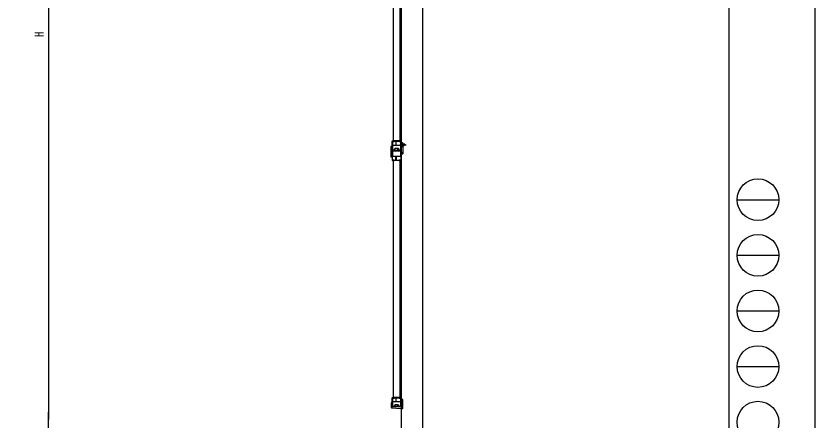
# Model space of a CAD drawing. Units: millimetres, scale not verified. Extents: x -4205 to 4205, y -2970 to 2970.
# Drawn here: x 1333 to 4205, y -1442 to 11 of the extents above; entities that cross this region are included whole.
import ezdxf
from ezdxf.enums import TextEntityAlignment as Align

# ---------------------------------------------------------------- set-up
doc = ezdxf.new("R2010")
doc.units = ezdxf.units.MM
doc.header["$LTSCALE"] = 12
for name, color, linetype in [('0-4_YKK_A1', 4, 'Continuous'), ('0-5_YKK_D', 6, 'Continuous'), ('0-6_YKK_ZWAK', 7, 'Continuous')]:
    doc.layers.add(name, color=color, linetype=linetype)
doc.styles.add('ＭＳ ゴシック', font='')
doc.styles.get('ＭＳ ゴシック').set_extended_font_data('MS Gothic')

msp = doc.modelspace()

# ---------------------------------------------------------------- linework, layer by layer
at = {"layer": '0-4_YKK_A1'}
for p, q in [((2717.58, 1370), (2717.58, -1475)), ((2795.58, -1475), (2795.58, 1367)), ((2689.27, 413.5), (2689.27, -438.5)), ((2712.27, 413.5), (2712.27, -438.5)), ((2685.58, -471.5), (2685.58, -439.5)), ((2686.38, -439.8), (2686.38, -453.5)), ((2686.38, -454.9), (2686.38, -471.4)), ((2686.58, -438.5), (2691.08, -438.5)), ((2691.08, -439.5), (2686.68, -439.5)), ((2686.68, -453.8), (2716.48, -453.8)), ((2716.48, -454.6), (2686.68, -454.6)), ((2691.38, -439.5), (2687.33, -439.5)), ((2687.33, -440.7), (2692.28, -440.7)), ((2691.68, -439), (2691.68, -439.2)), ((2710.98, -438.5), (2692.18, -438.5)), ((2692.58, -440.4), (2692.58, -440)), ((2692.88, -439.7), (2697.78, -439.7)), ((2698.08, -440), (2698.08, -453)), ((2699.08, -453), (2699.08, -440)), ((2699.38, -439.7), (2710.28, -439.7)), ((2710.58, -440), (2710.58, -440.4)), ((2710.88, -440.7), (2715.83, -440.7)), ((2711.48, -439.2), (2711.48, -439)), ((2715.83, -439.5), (2711.78, -439.5)), ((2712.08, -438.5), (2716.58, -438.5)), ((2716.48, -439.5), (2712.08, -439.5)), ((2712.27, -452.5), (2735.27, -452.5)), ((2716.78, -453.5), (2716.78, -439.8)), ((2716.78, -471.4), (2716.78, -454.9)), ((2717.58, -439.5), (2717.58, -471.5)), ((2719.76, -446.6), (2720.27, -446.6)), ((2720.27, -446.6), (2720.27, -458.4)), ((2720.27, -450.65), (2729.96, -450.65)), ((2720.27, -454.35), (2729.96, -454.35)), ((2720.27, -455), (2728.57, -455)), ((2730.27, -450.8), (2728.57, -450)), ((2730.27, -454.2), (2728.57, -455)), ((2730.27, -450.8), (2730.27, -454.2)), ((2685.58, -476), (2685.58, -508)), ((2686.38, -476.1), (2686.38, -492.6)), ((2694.58, -472.5), (2686.58, -472.5)), ((2716.58, -475), (2686.58, -475)), ((2686.68, -471.7), (2693.58, -471.7)), ((2716.48, -475.8), (2686.68, -475.8)), ((2694.08, -471.2), (2694.08, -468.91)), ((2694.1, -468.81), (2695.38, -465.35)), ((2694.88, -469.05), (2694.88, -470.56)), ((2696.11, -465.7), (2694.9, -468.95)), ((2695.33, -470.82), (2695.81, -470.54)), ((2696.31, -470.99), (2695.34, -472.14)), ((2695.96, -470.5), (2696.08, -470.5)), ((2696.32, -464.7), (2706.84, -464.7)), ((2706.77, -465.5), (2696.39, -465.5)), ((2707.81, -472.14), (2706.85, -470.99)), ((2708.26, -468.95), (2707.05, -465.7)), ((2707.08, -470.5), (2707.2, -470.5)), ((2707.35, -470.54), (2707.83, -470.82)), ((2707.78, -465.35), (2709.06, -468.81)), ((2708.28, -470.56), (2708.28, -469.05)), ((2716.58, -472.5), (2708.58, -472.5)), ((2709.08, -468.91), (2709.08, -471.2)), ((2709.58, -471.7), (2716.48, -471.7)), ((2716.78, -492.6), (2716.78, -476.1)), ((2717.58, -508), (2717.58, -476)), ((2686.38, -507.7), (2686.38, -494)), ((2686.58, -509), (2691.08, -509)), ((2686.68, -492.9), (2716.48, -492.9)), ((2686.68, -493.7), (2716.48, -493.7)), ((2691.08, -508), (2686.68, -508)), ((2687.33, -506.8), (2692.28, -506.8)), ((2691.38, -508), (2687.33, -508)), ((2689.27, -509), (2689.27, -1361)), ((2691.68, -508.5), (2691.68, -508.3)), ((2710.98, -509), (2692.18, -509)), ((2692.58, -507.1), (2692.58, -507.5)), ((2692.88, -507.8), (2697.78, -507.8)), ((2698.08, -507.5), (2698.08, -494.5)), ((2699.08, -494.5), (2699.08, -507.5)), ((2699.38, -507.8), (2710.28, -507.8)), ((2710.58, -507.5), (2710.58, -507.1)), ((2710.88, -506.8), (2715.83, -506.8)), ((2711.48, -508.3), (2711.48, -508.5)), ((2715.83, -508), (2711.78, -508)), ((2716.48, -508), (2712.08, -508)), ((2712.08, -509), (2716.58, -509)), ((2712.27, -509), (2712.27, -1361)), ((2716.78, -494), (2716.78, -507.7)), ((2685.58, -1394), (2685.58, -1362)), ((2686.38, -1362.3), (2686.38, -1376)), ((2686.38, -1377.4), (2686.38, -1393.9)), ((2686.58, -1361), (2691.08, -1361)), ((2691.08, -1362), (2686.68, -1362)), ((2686.68, -1376.3), (2716.48, -1376.3)), ((2716.48, -1377.1), (2686.68, -1377.1)), ((2691.38, -1362), (2687.33, -1362)), ((2687.33, -1363.2), (2692.28, -1363.2)), ((2691.68, -1361.5), (2691.68, -1361.7)), ((2710.98, -1361), (2692.18, -1361)), ((2692.58, -1362.9), (2692.58, -1362.5)), ((2692.88, -1362.2), (2697.78, -1362.2)), ((2698.08, -1362.5), (2698.08, -1375.5)), ((2699.08, -1375.5), (2699.08, -1362.5)), ((2699.38, -1362.2), (2710.28, -1362.2)), ((2710.58, -1362.5), (2710.58, -1362.9)), ((2710.88, -1363.2), (2715.83, -1363.2)), ((2711.48, -1361.7), (2711.48, -1361.5)), ((2715.83, -1362), (2711.78, -1362)), ((2712.08, -1361), (2716.58, -1361)), ((2716.48, -1362), (2712.08, -1362)), ((2716.78, -1376), (2716.78, -1362.3)), ((2716.78, -1393.9), (2716.78, -1377.4)), ((2717.58, -1362), (2717.58, -1394)), ((2721.08, -1368.3), (2721.08, -1382.28)), ((2723.78, -1368), (2721.38, -1368)), ((2724.08, -1399.93), (2724.08, -1368.3)), ((2682.08, -1380.3), (2682.08, -1397.07)), ((2683.45, -1380), (2682.38, -1380)), ((2684.99, -1381.41), (2683.67, -1380.09)), ((2685.08, -1394), (2685.08, -1381.62)), ((2704.38, -1395), (2686.08, -1395)), ((2694.58, -1395), (2686.58, -1395)), ((2686.68, -1394.2), (2693.58, -1394.2)), ((2694.08, -1393.7), (2694.08, -1391.41)), ((2694.1, -1391.31), (2695.38, -1387.85)), ((2694.88, -1391.55), (2694.88, -1393.06)), ((2696.11, -1388.2), (2694.9, -1391.45)), ((2695.33, -1393.32), (2695.81, -1393.04)), ((2696.31, -1393.49), (2695.34, -1394.64)), ((2695.96, -1393), (2696.08, -1393)), ((2696.32, -1387.2), (2706.84, -1387.2)), ((2706.77, -1388), (2696.39, -1388)), ((2704.68, -1388.8), (2704.68, -1394.7)), ((2705.55, -1388.5), (2704.98, -1388.5)), ((2706.59, -1389.41), (2705.77, -1388.59)), ((2706.68, -1394.7), (2706.68, -1389.62)), ((2707.81, -1394.64), (2706.85, -1393.49)), ((2717.58, -1395), (2706.98, -1395)), ((2708.26, -1391.45), (2707.05, -1388.2)), ((2707.08, -1393), (2707.2, -1393)), ((2707.35, -1393.04), (2707.83, -1393.32)), ((2707.78, -1387.85), (2709.06, -1391.31)), ((2708.28, -1393.06), (2708.28, -1391.55)), ((2716.58, -1395), (2708.58, -1395)), ((2709.08, -1391.41), (2709.08, -1393.7)), ((2709.58, -1394.2), (2716.48, -1394.2)), ((2720.08, -1383.52), (2720.08, -1392.5)), ((2720.99, -1382.49), (2720.17, -1383.31))]:
    msp.add_line(p, q, dxfattribs=at)
at = {"layer": '0-4_YKK_A1', "color": 7}
for p, q in [((2681.27, -497.2), (2681.27, -457.8)), ((2681.57, -457.5), (2682.65, -457.5)), ((2682.86, -457.59), (2684.18, -458.91)), ((2684.27, -459.12), (2684.27, -471.5)), ((2720.27, -459.78), (2720.27, -445.8)), ((2720.57, -445.5), (2722.97, -445.5)), ((2723.27, -445.8), (2723.27, -485)), ((2684.27, -476), (2684.27, -497.2)), ((2685.27, -472.5), (2703.67, -472.5)), ((2716.97, -475), (2685.27, -475)), ((2703.97, -472.2), (2703.97, -466.3)), ((2704.27, -466), (2704.85, -466)), ((2705.06, -466.09), (2705.88, -466.91)), ((2705.97, -467.12), (2705.97, -472.2)), ((2706.27, -472.5), (2716.77, -472.5)), ((2717.27, -479.2), (2717.27, -475.3)), ((2719.27, -470), (2719.27, -461.02)), ((2719.36, -460.81), (2720.18, -459.99)), ((2720.37, -485), (2720.37, -479.8)), ((2722.97, -485.3), (2720.67, -485.3)), ((2683.97, -497.5), (2681.57, -497.5))]:
    msp.add_line(p, q, dxfattribs=at)
at = {"layer": '0-4_YKK_A1'}
for points in [[(2717.66, -450), (2720.44, -451.36), (2721.05, -452.5)], [(2717.66, -455), (2720.44, -453.65), (2721.05, -452.5)], [(2719.76, -446.6), (2719.76, -458.4), (2720.27, -458.4)], [(2720.27, -450), (2728.57, -450), (2728.57, -455)], [(2683.01, -1398.07), (2717.58, -1400.54), (2723.01, -1400.92)]]:
    msp.add_lwpolyline(points, dxfattribs=at)
msp.add_lwpolyline([(2684.27, -496.5), (2685.77, -496.5), (2685.77, -481.5), (2684.27, -481.5)], close=True, dxfattribs=at)
at = {"layer": '0-4_YKK_A1', "color": 7}
msp.add_lwpolyline([(2720.07, -479.5), (2717.58, -479.5), (2717.57, -479.5)], dxfattribs=at)
for centre, radius, start, end in [((2681.57, -457.8), 0.3, 90, 180), ((2682.65, -457.8), 0.3, 45, 90), ((2683.97, -459.12), 0.3, 0, 45), ((2720.57, -445.8), 0.3, 90, 180), ((2722.97, -445.8), 0.3, 0, 90), ((2685.27, -471.5), 1, 180, 270), ((2685.27, -476), 1, 90, 180), ((2703.67, -472.2), 0.3, 270, 0), ((2704.27, -466.3), 0.3, 90, 180), ((2704.85, -466.3), 0.3, 45, 90), ((2705.67, -467.12), 0.3, 360, 45), ((2706.27, -472.2), 0.3, 180, 270), ((2716.77, -470), 2.5, 270, 288.81861), ((2716.97, -475.3), 0.3, 0, 90), ((2717.57, -479.2), 0.3, 180, 270), ((2716.77, -470), 2.5, 288.81861, 0), ((2719.57, -461.02), 0.3, 135, 180), ((2720.07, -479.8), 0.3, 360, 90), ((2719.97, -459.78), 0.3, 315, 360), ((2720.67, -485), 0.3, 180, 270), ((2722.97, -485), 0.3, 270, 0), ((2681.57, -497.2), 0.3, 180, 270), ((2683.97, -497.2), 0.3, 270, 0)]:
    msp.add_arc(centre, radius, start, end, dxfattribs=at)
at = {"layer": '0-4_YKK_A1'}
for centre, radius, start, end in [((2686.58, -439.5), 1, 90, 180), ((2686.68, -439.8), 0.3, 90, 180), ((2686.68, -453.5), 0.3, 180, 270), ((2686.68, -454.9), 0.3, 90, 180), ((2687.33, -440.1), 0.6, 90, 270), ((2691.08, -439), 0.5, 270, 90), ((2691.38, -439.2), 0.3, 270, 0), ((2692.18, -439), 0.5, 90, 180), ((2692.28, -440.4), 0.3, 270, 360), ((2692.88, -440), 0.3, 90, 180), ((2697.78, -440), 0.3, 0, 90), ((2698.58, -453), 0.5, 180, 0), ((2699.38, -440), 0.3, 90, 180), ((2710.28, -440), 0.3, 0, 90), ((2710.88, -440.4), 0.3, 180, 270), ((2710.98, -439), 0.5, 0, 90), ((2711.78, -439.2), 0.3, 180, 270), ((2712.08, -439), 0.5, 90, 270), ((2715.83, -440.1), 0.6, 270, 90), ((2716.48, -439.8), 0.3, 0, 90), ((2716.48, -453.5), 0.3, 270, 0), ((2716.48, -454.9), 0.3, 0, 90), ((2716.58, -439.5), 1, 360, 90), ((2725.5, -452.5), 8.23, 134.2189, 225.7811), ((2686.58, -471.5), 1, 180, 270), ((2686.58, -476), 1, 90, 180), ((2686.68, -471.4), 0.3, 180, 270), ((2686.68, -476.1), 0.3, 90, 180), ((2693.58, -471.2), 0.5, 270, 0), ((2694.38, -468.91), 0.3, 159.62356, 180), ((2694.58, -471.5), 1, 270, 320), ((2695.18, -469.05), 0.3, 159.62356, 180), ((2695.18, -470.56), 0.3, 180, 300), ((2696.32, -465.7), 1, 90, 159.62356), ((2695.96, -470.8), 0.3, 90, 120), ((2696.08, -470.8), 0.3, 319.93815, 90), ((2696.39, -465.8), 0.3, 90, 159.62356), ((2706.77, -465.8), 0.3, 20.37644, 90), ((2707.08, -470.8), 0.3, 90, 220.06185), ((2706.84, -465.7), 1, 20.37644, 90), ((2707.2, -470.8), 0.3, 60, 90), ((2708.58, -471.5), 1, 220, 270), ((2707.98, -470.56), 0.3, 240, 0), ((2707.98, -469.05), 0.3, 0, 20.37644), ((2708.78, -468.91), 0.3, 0, 20.37644), ((2709.58, -471.2), 0.5, 180, 270), ((2716.48, -471.4), 0.3, 270, 0), ((2716.48, -476.1), 0.3, 0, 90), ((2716.58, -471.5), 1, 270, 0), ((2716.58, -476), 1, 0, 90), ((2686.58, -508), 1, 180, 270), ((2686.68, -492.6), 0.3, 180, 270), ((2686.68, -494), 0.3, 90, 180), ((2686.68, -507.7), 0.3, 180, 270), ((2687.33, -507.4), 0.6, 90, 270), ((2691.08, -508.5), 0.5, 270, 90), ((2691.38, -508.3), 0.3, 0, 90), ((2692.18, -508.5), 0.5, 180, 270), ((2692.28, -507.1), 0.3, 0, 90), ((2692.88, -507.5), 0.3, 180, 270), ((2697.78, -507.5), 0.3, 270, 0), ((2698.58, -494.5), 0.5, 0, 180), ((2699.38, -507.5), 0.3, 180, 270), ((2710.28, -507.5), 0.3, 270, 0), ((2710.88, -507.1), 0.3, 90, 180), ((2710.98, -508.5), 0.5, 270, 0), ((2711.78, -508.3), 0.3, 90, 180), ((2712.08, -508.5), 0.5, 90, 270), ((2715.83, -507.4), 0.6, 270, 90), ((2716.48, -492.6), 0.3, 270, 0), ((2716.48, -494), 0.3, 360, 90), ((2716.48, -507.7), 0.3, 270, 0), ((2716.58, -508), 1, 270, 0), ((2686.58, -1362), 1, 90, 180), ((2686.68, -1362.3), 0.3, 90, 180), ((2686.68, -1376), 0.3, 180, 270), ((2686.68, -1377.4), 0.3, 90, 180), ((2687.33, -1362.6), 0.6, 90, 270), ((2691.08, -1361.5), 0.5, 270, 90), ((2691.38, -1361.7), 0.3, 270, 0), ((2692.18, -1361.5), 0.5, 90, 180), ((2692.28, -1362.9), 0.3, 270, 0), ((2692.88, -1362.5), 0.3, 90, 180), ((2697.78, -1362.5), 0.3, 0, 90), ((2698.58, -1375.5), 0.5, 180, 0), ((2699.38, -1362.5), 0.3, 90, 180), ((2710.28, -1362.5), 0.3, 0, 90), ((2710.88, -1362.9), 0.3, 180, 270), ((2710.98, -1361.5), 0.5, 0, 90), ((2711.78, -1361.7), 0.3, 180, 270), ((2712.08, -1361.5), 0.5, 90, 270), ((2715.83, -1362.6), 0.6, 270, 90), ((2716.48, -1362.3), 0.3, 0, 90), ((2716.48, -1376), 0.3, 270, 0), ((2716.48, -1377.4), 0.3, 0, 90), ((2716.58, -1362), 1, 360, 90), ((2721.38, -1368.3), 0.3, 90, 180), ((2723.78, -1368.3), 0.3, 0, 90), ((2682.38, -1380.3), 0.3, 90, 180), ((2683.08, -1397.07), 1, 180, 265.91438), ((2683.45, -1380.3), 0.3, 45, 90), ((2684.78, -1381.62), 0.3, 0, 45), ((2686.08, -1394), 1, 180, 270), ((2686.58, -1394), 1, 180, 270), ((2686.68, -1393.9), 0.3, 180, 270), ((2693.58, -1393.7), 0.5, 270, 0), ((2694.38, -1391.41), 0.3, 159.62356, 180), ((2694.58, -1394), 1, 270, 320), ((2695.18, -1391.55), 0.3, 159.62356, 180), ((2695.18, -1393.06), 0.3, 180, 300), ((2696.32, -1388.2), 1, 90, 159.62356), ((2695.96, -1393.3), 0.3, 90, 120), ((2696.08, -1393.3), 0.3, 319.93815, 90), ((2696.39, -1388.3), 0.3, 90, 159.62356), ((2704.38, -1394.7), 0.3, 270, 0), ((2704.98, -1388.8), 0.3, 90, 180), ((2705.55, -1388.8), 0.3, 45, 90), ((2706.38, -1389.62), 0.3, 0, 45), ((2706.98, -1394.7), 0.3, 180, 270), ((2706.77, -1388.3), 0.3, 20.37644, 90), ((2707.08, -1393.3), 0.3, 90, 220.06185), ((2706.84, -1388.2), 1, 20.37644, 90), ((2707.2, -1393.3), 0.3, 60, 90), ((2708.58, -1394), 1, 220, 270), ((2707.98, -1393.06), 0.3, 240, 0), ((2707.98, -1391.55), 0.3, 0, 20.37644), ((2708.78, -1391.41), 0.3, 360, 20.37644), ((2709.58, -1393.7), 0.5, 180, 270), ((2716.48, -1393.9), 0.3, 270, 0), ((2716.58, -1394), 1, 270, 0), ((2717.58, -1392.5), 2.5, 270, 0), ((2720.38, -1383.52), 0.3, 135, 180), ((2720.78, -1382.28), 0.3, 315, 0), ((2723.08, -1399.93), 1, 265.91438, 0)]:
    msp.add_arc(centre, radius, start, end, dxfattribs=at)
at = {"layer": '0-5_YKK_D'}
for p, q in [((1449.82, 1335), (1449.82, -1440)), ((1449.82, -1475), (1449.82, -1414.38))]:
    msp.add_line(p, q, dxfattribs=at)
at = {"layer": '0-6_YKK_ZWAK'}
for p, q in [((3895.02, 2775), (3895.02, -2525)), ((3925.02, -650), (4075.02, -650)), ((3925.02, -850), (4075.02, -850)), ((3925.02, -1050), (4075.02, -1050)), ((3925.02, -1250), (4075.02, -1250))]:
    msp.add_line(p, q, dxfattribs=at)
msp.add_lwpolyline([(-4205, -2970), (4205, -2970), (4205, 2970), (-4205, 2970)], close=True, dxfattribs=at)
for centre in [(4000.02, -650), (4000.02, -850), (4000.02, -1050), (4000.02, -1250), (4000.02, -1450)]:
    msp.add_circle(centre, 75, dxfattribs=at)

# ---------------------------------------------------------------- texts
at = {"layer": '0-5_YKK_D', "style": 'ＭＳ ゴシック', "width": 0.8}
msp.add_text('H', height=32.99, rotation=90, dxfattribs=at).set_placement((1442.82, -64.5), align=Align.BOTTOM_LEFT)

doc.saveas('drawing.dxf')
